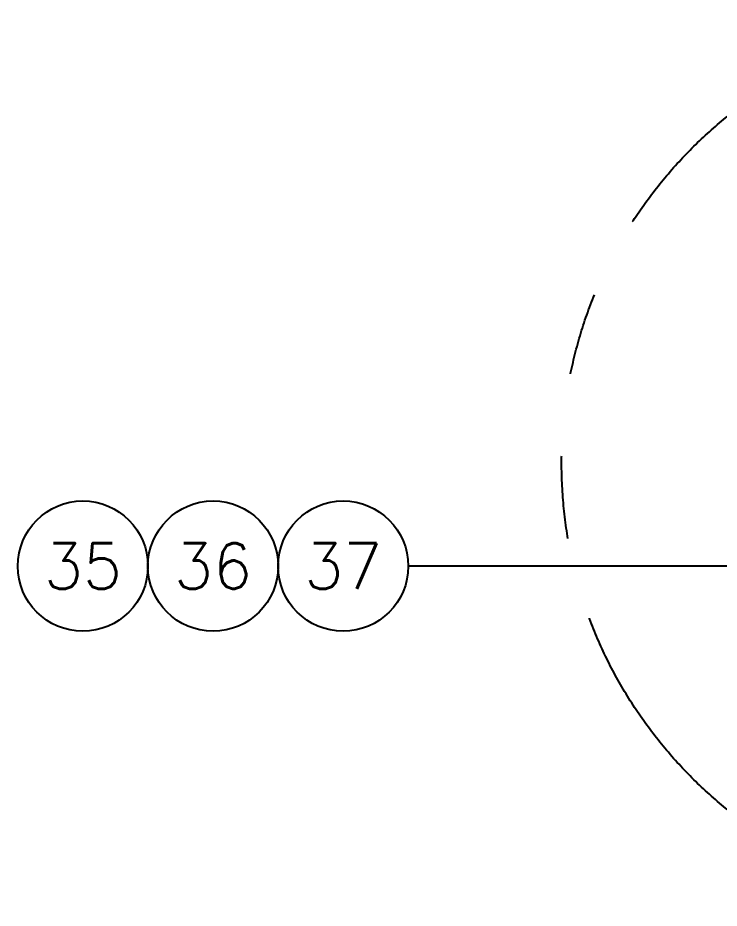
# Model space of a CAD drawing. Header units: metres. Extents: x 0 to 21025, y 0 to 14850.
# Drawn here: x 7159 to 8506, y 3735 to 5444 of the extents above; entities that cross this region are included whole.
import ezdxf
from ezdxf.enums import TextEntityAlignment as Align

# ---------------------------------------------------------------- set-up
doc = ezdxf.new("R2010")
doc.units = ezdxf.units.M
doc.header["$LTSCALE"] = 25
doc.linetypes.add('PHANTOM', pattern=[63.5, 31.75, -6.35, 6.35, -6.35, 6.35, -6.35])
for name, color, linetype in [('GSB', 7, 'Continuous'), ('SDM', 7, 'Continuous'), ('SRE', 2, 'PHANTOM')]:
    doc.layers.add(name, color=color, linetype=linetype)
doc.styles.add('R140', font='simplex.shx', dxfattribs={"height": 3.5})
doc.styles.add('ROMANS', font='ROMANS.SHX')
doc.dimstyles.new('25___1-25', dxfattribs={"dimscale": 25, "dimtxt": 2.5, "dimasz": 2, "dimexe": 1.5, "dimexo": 1, "dimgap": 0.5, "dimtad": 1, "dimzin": 12, "dimtxsty": 'ROMANS', "dimcen": 0, "dimclrd": 256, "dimclre": 256, "dimclrt": 3, "dimazin": 3, "dimtfac": 1, "dimtmove": 0, "dimatfit": 0, "dimfxl": 1, "dimlwd": -1, "dimlwe": -1, "dimarcsym": 0})

# ---------------------------------------------------------------- blocks, each defined once
blk = doc.blocks.new('INDICACAO_EIXO')
at = {"layer": 'GSB', "color": 3}
blk.add_circle((0, 0), 5, dxfattribs=at)

msp = doc.modelspace()

# ---------------------------------------------------------------- linework, layer by layer
at = {"layer": 'SRE'}
msp.add_circle((9058.259, 4589.787), 854.648, dxfattribs=at)

# ---------------------------------------------------------------- block references
at = {"layer": 'GSB'}
ref = msp.add_blockref('INDICACAO_EIXO', (7284.085, 4391.888), dxfattribs=dict(at, xscale=24.99999999999972, yscale=24.99999999999972, zscale=24.99999999999972))
ref.add_attrib('EIXO', '35', dxfattribs={"color": 4, "height": 87.5, "style": 'R140'}).set_placement((7284.085, 4391.888), align=Align.MIDDLE_CENTER)
ref = msp.add_blockref('INDICACAO_EIXO', (7534.085, 4391.888), dxfattribs=dict(at, xscale=24.99999999999972, yscale=24.99999999999972, zscale=24.99999999999972))
ref.add_attrib('EIXO', '36', dxfattribs={"color": 4, "height": 87.5, "style": 'R140'}).set_placement((7534.085, 4391.888), align=Align.MIDDLE_CENTER)
ref = msp.add_blockref('INDICACAO_EIXO', (7784.085, 4391.888), dxfattribs=dict(at, xscale=24.99999999999972, yscale=24.99999999999972, zscale=24.99999999999972))
ref.add_attrib('EIXO', '37', dxfattribs={"color": 4, "height": 87.5, "style": 'R140'}).set_placement((7784.085, 4391.888), align=Align.MIDDLE_CENTER)

# ---------------------------------------------------------------- leaders
at = {"layer": 'SDM'}
msp.add_leader([(8608.543, 4686.079), (8608.543, 4391.888), (7909.085, 4391.888)], dimstyle='25___1-25', override={"dimgap": 0.5, "dimtad": 0}, dxfattribs=at)

doc.saveas('drawing.dxf')
